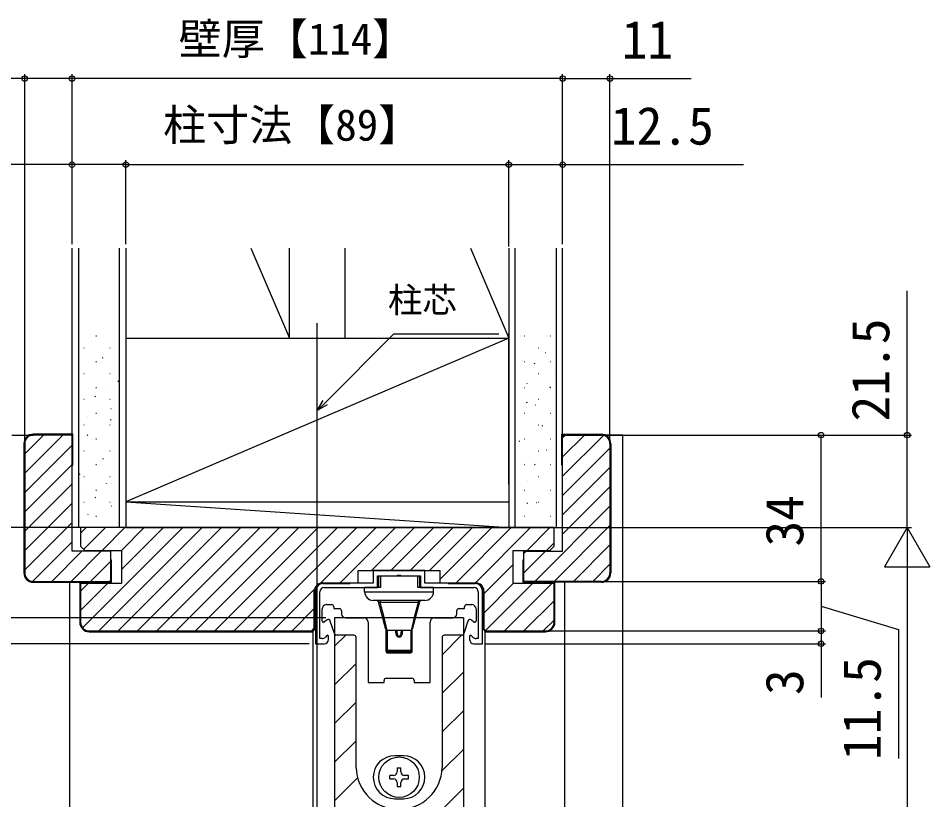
# Model space of a CAD drawing. Units: millimetres, scale not verified. Extents: x -525 to 525, y -783 to 779.
# Drawn here: x -416.4 to -204.6, y 428.6 to 610.2 of the extents above; entities that cross this region are included whole.
import ezdxf
from ezdxf.enums import TextEntityAlignment as Align

# ---------------------------------------------------------------- set-up
doc = ezdxf.new("R2010")
doc.units = ezdxf.units.MM
doc.header["$LTSCALE"] = 4
for name, color, linetype in [('0-3_YKK_11', 7, 'Continuous'), ('0-5_YKK_12', 2, 'Continuous'), ('0-6_YKK_13', 4, 'Continuous'), ('0-8_YKK_D', 6, 'Continuous'), ('0-A_YSS_K', 3, 'Continuous'), ('0-B_YSS_KE', 3, 'Continuous')]:
    doc.layers.add(name, color=color, linetype=linetype)
doc.styles.add('ＭＳ ゴシック', font='')
doc.styles.get('ＭＳ ゴシック').set_extended_font_data('MS Gothic')

msp = doc.modelspace()

# ---------------------------------------------------------------- linework, layer by layer
at = {"layer": '0-3_YKK_11'}
for points in [[(-310.5, 478.912), (-321.9, 478.912), (-321.9, 481.812), (-333.9, 481.812), (-333.9, 478.912), (-345.3, 478.912)], [(-345.3, 477.912), (-332.9, 477.912), (-332.9, 480.612), (-328.358, 480.612), (-328.175, 480.732), (-327.625, 480.732), (-327.442, 480.612), (-322.9, 480.612), (-322.9, 477.912), (-310.5, 477.912)], [(-347.3, 476.912), (-347.3, 464.812), (-345.3, 464.812)], [(-345.797, 466.012), (-346.3, 466.012), (-346.3, 476.912)], [(-310.5, 464.812), (-308.5, 464.812), (-308.5, 476.912)], [(-309.5, 476.912), (-309.5, 466.012), (-310.003, 466.012)], [(-344.3, 465.812), (-344.3, 466.682), (-344.592, 466.803), (-345.09, 466.304)], [(-310.71, 466.304), (-311.208, 466.803), (-311.5, 466.682), (-311.5, 465.812)]]:
    msp.add_lwpolyline(points, dxfattribs=at)
for centre, radius, start, end in [((-345.3, 476.912), 2, 90, 180), ((-310.5, 476.912), 2, 360, 90), ((-345.3, 476.912), 1, 90, 180), ((-310.5, 476.912), 1, 0, 90), ((-345.797, 467.012), 1, 270, 315), ((-310.003, 467.012), 1, 225, 270), ((-345.3, 465.812), 1, 270, 360), ((-310.5, 465.812), 1, 180, 270)]:
    msp.add_arc(centre, radius, start, end, dxfattribs=at)
at = {"layer": '0-5_YKK_12'}
for p, q in [((-346.9, 141.812), (-346.9, 539.312)), ((-417.9, 513.312), (-412.9, 513.312)), ((-275.9, 513.312), (-280.9, 513.312)), ((-275.9, 326.812), (-275.9, 513.312)), ((-404.4, 326.812), (-404.4, 479.312)), ((-289.4, 326.812), (-289.4, 479.312)), ((-342.9, 470.812), (-342.9, 326.812)), ((-312.9, 470.812), (-312.9, 326.812)), ((-347.9, 326.812), (-347.9, 468.012)), ((-342.884, 464.227), (-340.299, 466.812)), ((-317.884, 462.286), (-313.359, 466.812)), ((-307.9, 326.812), (-307.9, 468.012)), ((-342.884, 455.246), (-337.884, 460.246)), ((-317.884, 453.306), (-312.884, 458.306)), ((-342.884, 446.266), (-337.884, 451.266)), ((-317.884, 444.325), (-312.884, 449.325)), ((-342.884, 437.286), (-337.884, 442.286)), ((-317.932, 435.298), (-312.884, 440.345)), ((-342.884, 428.306), (-337.53, 433.66)), ((-342.884, 401.365), (-312.884, 431.365))]:
    msp.add_line(p, q, dxfattribs=at)
at = {"layer": '0-6_YKK_13'}
for p, q in [((-332.7, 480.612), (-332.7, 477.912)), ((-332.7, 480.612), (-323.1, 480.612)), ((-332.243, 480.612), (-332.243, 477.912)), ((-323.557, 477.912), (-323.557, 480.612)), ((-323.1, 477.912), (-323.1, 480.612)), ((-335.9, 476.912), (-335.9, 477.912)), ((-332.243, 477.912), (-335.9, 477.912)), ((-335.9, 476.912), (-319.9, 476.912)), ((-319.9, 477.912), (-323.557, 477.912)), ((-319.9, 476.912), (-319.9, 477.912)), ((-321.9, 474.912), (-333.9, 474.912)), ((-330.96, 468.134), (-332.676, 474.541)), ((-332.331, 474.412), (-332.676, 474.541)), ((-332.331, 474.912), (-332.331, 474.412)), ((-323.124, 474.541), (-324.84, 468.134)), ((-323.469, 474.912), (-323.469, 474.412)), ((-323.124, 474.541), (-323.469, 474.412)), ((-345.8, 470.112), (-345.8, 472.912)), ((-344.8, 473.912), (-343.6, 473.912)), ((-343.1, 473.412), (-343.1, 473.012)), ((-343.1, 473.012), (-341.8, 473.012)), ((-341.3, 472.512), (-341.3, 471.812)), ((-331.393, 470.912), (-332.331, 474.412)), ((-323.469, 474.412), (-332.331, 474.412)), ((-323.469, 474.412), (-324.407, 470.912)), ((-314.5, 471.812), (-314.5, 472.512)), ((-314, 473.012), (-312.7, 473.012)), ((-312.7, 473.012), (-312.7, 473.412)), ((-312.2, 473.912), (-311, 473.912)), ((-310, 472.912), (-310, 470.112)), ((-344.698, 470.328), (-344.837, 470.209)), ((-344.66, 470.357), (-344.698, 470.328)), ((-312.9, 470.812), (-342.9, 470.812)), ((-340.3, 470.812), (-336.1, 470.812)), ((-331.683, 470.834), (-331.393, 470.912)), ((-330.67, 467.912), (-331.393, 470.912)), ((-331.393, 470.912), (-324.407, 470.912)), ((-324.407, 470.912), (-325.13, 467.912)), ((-324.117, 470.834), (-324.407, 470.912)), ((-319.7, 470.812), (-315.5, 470.812)), ((-311.102, 470.328), (-311.14, 470.357)), ((-310.963, 470.209), (-311.102, 470.328)), ((-345.411, 469.812), (-345.5, 469.812)), ((-344.837, 470.209), (-345.216, 469.884)), ((-342.935, 467.217), (-343.898, 470.106)), ((-311.902, 470.106), (-312.865, 467.217)), ((-310.584, 469.884), (-310.963, 470.209)), ((-310.3, 469.812), (-310.389, 469.812)), ((-342.868, 467.017), (-342.935, 467.217)), ((-338.4, 466.812), (-342.584, 466.812)), ((-330.9, 463.023), (-330.9, 468.021)), ((-325.13, 467.912), (-330.67, 467.912)), ((-330.6, 462.723), (-330.6, 467.912)), ((-328.7, 467.912), (-328.7, 467.496)), ((-328.4, 467.912), (-328.4, 467.533)), ((-327.4, 467.912), (-327.4, 467.533)), ((-327.1, 467.496), (-327.1, 467.912)), ((-325.2, 467.912), (-325.2, 462.723)), ((-324.9, 468.021), (-324.9, 463.023)), ((-317.9, 466.312), (-317.9, 454.212)), ((-313.216, 466.812), (-317.4, 466.812)), ((-312.865, 467.217), (-312.932, 467.017)), ((-330.6, 463.32), (-325.2, 463.32)), ((-330.6, 462.986), (-325.2, 462.986)), ((-330.6, 462.73), (-325.2, 462.73)), ((-330.6, 462.723), (-325.2, 462.723)), ((-331.4, 455.812), (-331.4, 456.312)), ((-330.9, 456.812), (-324.9, 456.812)), ((-324.4, 456.312), (-324.4, 455.812)), ((-317.9, 454.212), (-317.9, 436.012)), ((-326.9, 438.812), (-328.9, 438.812)), ((-330.05, 433.392), (-330.05, 434.232)), ((-329.16, 434.232), (-330.05, 434.232)), ((-328.32, 435.962), (-327.48, 435.962)), ((-328.32, 435.962), (-328.32, 435.072)), ((-327.48, 435.072), (-327.48, 435.962)), ((-325.75, 434.232), (-326.64, 434.232)), ((-325.75, 433.392), (-325.75, 434.232)), ((-330.05, 433.392), (-329.16, 433.392)), ((-328.32, 432.552), (-328.32, 431.662)), ((-327.48, 431.662), (-327.48, 432.552)), ((-326.64, 433.392), (-325.75, 433.392)), ((-326.64, 433.392), (-325.75, 433.392)), ((-328.32, 431.662), (-327.48, 431.662)), ((-328.9, 428.812), (-326.9, 428.812))]:
    msp.add_line(p, q, dxfattribs=at)
for points in [[(-335.1, 469.812), (-335.1, 455.812), (-331.4, 455.812)], [(-324.4, 455.812), (-320.7, 455.812), (-320.7, 469.812)], [(-337.9, 436.019), (-337.9, 454.212), (-337.9, 466.312)], [(-328.7, 467.496), (-328.669, 467.496), (-328.639, 467.497), (-328.608, 467.498), (-328.578, 467.499), (-328.547, 467.501), (-328.516, 467.504), (-328.486, 467.507), (-328.456, 467.512), (-328.426, 467.518), (-328.4, 467.533)], [(-328.7, 467.496), (-328.691, 467.327), (-328.663, 467.16), (-328.617, 466.998), (-328.551, 466.843), (-328.463, 466.699), (-328.353, 466.571), (-328.22, 466.467), (-328.067, 466.398), (-327.9, 466.373), (-327.733, 466.398), (-327.58, 466.467), (-327.447, 466.571), (-327.337, 466.699), (-327.249, 466.843), (-327.183, 466.998), (-327.137, 467.16), (-327.109, 467.327), (-327.1, 467.496)], [(-328.4, 467.533), (-328.396, 467.417), (-328.385, 467.302), (-328.365, 467.189), (-328.337, 467.077), (-328.299, 466.967), (-328.25, 466.863), (-328.188, 466.765), (-328.109, 466.681), (-328.012, 466.619), (-327.9, 466.594), (-327.788, 466.619), (-327.691, 466.681), (-327.612, 466.765), (-327.55, 466.863), (-327.501, 466.967), (-327.463, 467.077), (-327.435, 467.189), (-327.415, 467.302), (-327.404, 467.417), (-327.4, 467.533)], [(-327.1, 467.496), (-327.131, 467.496), (-327.161, 467.497), (-327.192, 467.498), (-327.222, 467.499), (-327.253, 467.501), (-327.284, 467.504), (-327.314, 467.507), (-327.344, 467.512), (-327.374, 467.518), (-327.4, 467.533)], [(-330.6, 463.32), (-330.631, 463.32), (-330.661, 463.32), (-330.692, 463.319), (-330.722, 463.317), (-330.753, 463.315), (-330.784, 463.313), (-330.814, 463.309), (-330.844, 463.305), (-330.874, 463.299), (-330.9, 463.284), (-330.894, 463.226), (-330.877, 463.17), (-330.849, 463.118), (-330.812, 463.073), (-330.766, 463.036), (-330.714, 463.009), (-330.658, 462.992), (-330.6, 462.986)], [(-330.9, 463.023), (-330.893, 462.965), (-330.875, 462.91), (-330.847, 462.859), (-330.81, 462.815), (-330.765, 462.779), (-330.713, 462.752), (-330.658, 462.736), (-330.6, 462.73)], [(-324.9, 463.284), (-324.926, 463.299), (-324.956, 463.305), (-324.986, 463.309), (-325.016, 463.313), (-325.047, 463.315), (-325.078, 463.317), (-325.108, 463.319), (-325.139, 463.32), (-325.169, 463.32), (-325.2, 463.32)], [(-325.2, 462.986), (-325.142, 462.992), (-325.086, 463.009), (-325.034, 463.036), (-324.988, 463.073), (-324.951, 463.118), (-324.923, 463.17), (-324.906, 463.226), (-324.9, 463.284)], [(-324.9, 463.023), (-324.907, 462.965), (-324.925, 462.91), (-324.953, 462.859), (-324.99, 462.815), (-325.035, 462.779), (-325.087, 462.752), (-325.142, 462.736), (-325.2, 462.73)]]:
    msp.add_lwpolyline(points, dxfattribs=at)
msp.add_circle((-327.9, 433.812), 4.7, dxfattribs=at)
for centre, radius, start, end in [((-333.9, 476.912), 2, 180, 270), ((-321.9, 476.912), 2, 270, 0), ((-333.159, 474.412), 0.5, 15, 89.80906), ((-322.641, 474.412), 0.5, 90.67994, 165), ((-344.8, 472.912), 1, 93.6951, 180), ((-344.8, 472.912), 1, 90, 93.6951), ((-343.6, 473.412), 0.5, 0, 90), ((-341.8, 472.512), 0.5, 0, 90), ((-314, 472.512), 0.5, 90, 180), ((-312.2, 473.412), 0.5, 90, 180), ((-311, 472.912), 1, 86.3049, 90), ((-311, 472.912), 1, 0, 86.3049), ((-344.373, 469.948), 0.5, 18.43495, 125.07316), ((-340.3, 471.812), 1, 180, 270), ((-336.1, 469.812), 1, 0, 90), ((-319.7, 469.812), 1, 90, 180), ((-315.5, 471.812), 1, 270, 0), ((-311.427, 469.948), 0.5, 54.92684, 161.56505), ((-345.5, 470.112), 0.3, 180, 270), ((-345.411, 470.112), 0.3, 270, 310.60129), ((-330.67, 468.212), 0.3, 195, 270), ((-325.13, 468.212), 0.3, 270, 345), ((-310.389, 470.112), 0.3, 229.39871, 270), ((-310.3, 470.112), 0.3, 270, 0), ((-342.584, 467.112), 0.3, 198.43495, 270), ((-338.4, 466.312), 0.5, 0, 90), ((-317.4, 466.312), 0.5, 90, 180), ((-313.216, 467.112), 0.3, 270, 341.56505), ((-330.606, 463.028), 0.294, 180.00014, 180.79402), ((-330.605, 463.028), 0.295, 180.7939, 181.00886), ((-330.6, 463.023), 0.3, 180, 270), ((-325.2, 463.023), 0.3, 270, 0), ((-325.194, 463.028), 0.294, 359.20598, 359.99986), ((-325.195, 463.028), 0.295, 358.99114, 359.2061), ((-330.9, 456.312), 0.5, 90, 180), ((-324.9, 456.312), 0.5, 0, 90), ((-328.9, 433.812), 5, 90, 270), ((-326.9, 433.812), 5, 270, 90), ((-337.4, 436.019), 0.5, 180, 181.79037), ((-327.9, 436.316), 10.005, 181.79037, 358.25523), ((-329.16, 435.072), 0.84, 270, 0), ((-326.64, 435.072), 0.84, 180, 270), ((-329.16, 432.552), 0.84, 0, 90), ((-326.64, 432.552), 0.84, 90, 180)]:
    msp.add_arc(centre, radius, start, end, dxfattribs=at)
at = {"layer": '0-8_YKK_D'}
for p, q in [((-414.9, 512.312), (-414.9, 597.174)), ((-403.9, 557.727), (-403.9, 597.174)), ((-403.9, 557.727), (-403.9, 597.174)), ((-289.9, 596.174), (-403.9, 596.174)), ((-289.9, 557.727), (-289.9, 597.174)), ((-289.9, 557.727), (-289.9, 597.174)), ((-278.9, 512.312), (-278.9, 597.174)), ((-403.9, 557.727), (-403.9, 577.174)), ((-391.4, 557.727), (-391.4, 577.174)), ((-391.4, 557.727), (-391.4, 577.174)), ((-391.4, 576.174), (-302.4, 576.174)), ((-302.4, 557.174), (-302.4, 577.174)), ((-302.4, 558.174), (-302.4, 577.174)), ((-289.9, 557.727), (-289.9, 577.174)), ((-279.9, 513.312), (-208.835, 513.312)), ((-279.9, 513.312), (-228.835, 513.312)), ((-229.835, 479.312), (-229.835, 513.312)), ((-402.9, 491.812), (-504.094, 491.812)), ((-290.9, 491.812), (-208.835, 491.812)), ((-290.9, 491.812), (-208.835, 491.812)), ((-209.835, 491.812), (-215.085, 482.718)), ((-209.835, 491.812), (-204.585, 482.718)), ((-209.835, 491.812), (-209.835, 473.625)), ((-215.085, 482.718), (-204.585, 482.718)), ((-209.835, 481.312), (-209.835, 169.312)), ((-279.9, 479.312), (-228.835, 479.312)), ((-279.9, 479.312), (-228.835, 479.312)), ((-229.835, 479.312), (-229.835, 467.812)), ((-344.899, 470.812), (-504.112, 470.812)), ((-344.899, 470.812), (-504.094, 470.812)), ((-344.899, 470.812), (-484.112, 470.812)), ((-292.9, 467.812), (-228.835, 467.812)), ((-292.9, 467.812), (-228.835, 467.812)), ((-348.799, 464.812), (-484.112, 464.812)), ((-308, 464.812), (-228.835, 464.812))]:
    msp.add_line(p, q, dxfattribs=at)
for points in [[(-403.9, 596.174), (-414.9, 596.174), (-433.791, 596.174)], [(-289.9, 596.174), (-278.9, 596.174), (-260.009, 596.174)], [(-391.4, 576.174), (-403.9, 576.174), (-446.686, 576.174)], [(-302.4, 576.174), (-289.9, 576.174), (-247.855, 576.174)], [(-209.835, 491.812), (-209.835, 513.312), (-209.835, 546.816)], [(-346.9, 519.047), (-345.097, 520.85), (-329.135, 536.812), (-304.743, 536.812)], [(-344.614, 520.367), (-346.9, 519.047), (-345.58, 521.333)], [(-229.835, 473.562), (-211.835, 468.12), (-211.835, 438.12)], [(-229.835, 467.812), (-229.835, 464.812), (-229.835, 452.307)]]:
    msp.add_lwpolyline(points, dxfattribs=at)
for centre in [(-414.9, 596.174), (-403.9, 596.174), (-403.9, 596.174), (-289.9, 596.174), (-289.9, 596.174), (-278.9, 596.174), (-403.9, 576.174), (-391.4, 576.174), (-391.4, 576.174), (-302.4, 576.174), (-302.4, 576.174), (-289.9, 576.174), (-229.835, 513.312), (-209.835, 513.312), (-229.835, 479.312), (-229.835, 479.312), (-229.835, 467.812), (-229.835, 467.812), (-229.835, 464.812)]:
    msp.add_circle(centre, 0.637, dxfattribs=at)
at = {"layer": '0-A_YSS_K'}
for p, q in [((-403.9, 491.812), (-403.9, 556.727)), ((-402.4, 556.727), (-402.4, 491.812)), ((-392.9, 491.812), (-392.9, 556.727)), ((-391.4, 556.727), (-391.4, 501.812)), ((-362.33, 556.727), (-353.4, 535.812)), ((-353.4, 535.812), (-353.4, 556.727)), ((-340.4, 535.812), (-340.4, 556.727)), ((-311.33, 556.727), (-302.4, 535.812)), ((-300.9, 491.812), (-300.9, 556.727)), ((-291.4, 556.727), (-291.4, 491.812)), ((-289.9, 491.812), (-289.9, 556.727)), ((-398.34, 536.365), (-398.24, 536.365)), ((-302.4, 501.812), (-302.4, 536.812)), ((-298.82, 536.365), (-298.72, 536.365)), ((-292.74, 536.365), (-292.64, 536.365)), ((-399.296, 534.989), (-399.277, 534.996)), ((-300.619, 535.825), (-300.6, 535.832)), ((-401.19, 533.615), (-401.09, 533.615)), ((-395.11, 533.615), (-395.01, 533.615)), ((-295.59, 533.615), (-295.49, 533.615)), ((-293.841, 532.544), (-293.822, 532.55)), ((-398.34, 530.385), (-398.24, 530.385)), ((-397.344, 529.999), (-397.325, 530.005)), ((-396.831, 531.249), (-396.664, 531.36)), ((-299.327, 530.601), (-299.308, 530.607)), ((-298.82, 530.385), (-298.72, 530.385)), ((-296.497, 529.893), (-296.331, 530.003)), ((-292.74, 530.385), (-292.64, 530.385)), ((-401.19, 527.635), (-401.09, 527.635)), ((-395.11, 527.635), (-395.01, 527.635)), ((-295.59, 527.635), (-295.49, 527.635)), ((-291.889, 527.553), (-291.87, 527.56)), ((-393.221, 525.803), (-393.054, 525.913)), ((-298.129, 525.343), (-298.11, 525.35)), ((-398.34, 524.405), (-398.24, 524.405)), ((-396.052, 524.774), (-396.033, 524.781)), ((-298.82, 524.405), (-298.72, 524.405)), ((-292.888, 524.446), (-292.721, 524.557)), ((-292.74, 524.405), (-292.64, 524.405)), ((-401.632, 522.798), (-401.613, 522.805)), ((-401.19, 521.655), (-401.09, 521.655)), ((-398.6, 522.243), (-398.433, 522.353)), ((-395.11, 521.655), (-395.01, 521.655)), ((-295.59, 521.655), (-295.49, 521.655)), ((-394.854, 519.517), (-394.835, 519.523)), ((-298.266, 520.886), (-298.099, 520.997)), ((-296.177, 520.352), (-296.158, 520.359)), ((-400.34, 517.574), (-400.321, 517.58)), ((-398.34, 518.425), (-398.24, 518.425)), ((-394.99, 516.797), (-394.823, 516.907)), ((-298.82, 518.425), (-298.72, 518.425)), ((-292.74, 518.425), (-292.64, 518.425)), ((-401.19, 515.675), (-401.09, 515.675)), ((-395.11, 515.675), (-395.01, 515.675)), ((-295.59, 515.675), (-295.49, 515.675)), ((-294.885, 515.128), (-294.866, 515.135)), ((-294.656, 515.44), (-294.49, 515.55)), ((-414.9, 508.954), (-410.543, 513.312)), ((-414.9, 504.464), (-406.053, 513.312)), ((-400.368, 513.237), (-400.202, 513.347)), ((-392.902, 514.526), (-392.9, 514.527)), ((-300.466, 513.152), (-300.447, 513.159)), ((-289.9, 512.721), (-289.309, 513.312)), ((-289.9, 508.231), (-284.819, 513.312)), ((-289.9, 503.741), (-280.394, 513.247)), ((-414.9, 499.974), (-403.9, 510.974)), ((-399.142, 512.316), (-399.123, 512.323)), ((-398.34, 512.445), (-398.24, 512.445)), ((-300.035, 511.88), (-299.868, 511.99)), ((-298.82, 512.445), (-298.72, 512.445)), ((-292.74, 512.445), (-292.64, 512.445)), ((-401.19, 509.695), (-401.09, 509.695)), ((-395.11, 509.695), (-395.01, 509.695)), ((-295.59, 509.695), (-295.49, 509.695)), ((-293.687, 509.87), (-293.669, 509.877)), ((-289.9, 499.25), (-278.9, 510.25)), ((-414.9, 495.484), (-403.9, 506.484)), ((-398.34, 506.465), (-398.24, 506.465)), ((-397.19, 507.325), (-397.172, 507.332)), ((-396.759, 507.79), (-396.592, 507.901)), ((-299.174, 507.927), (-299.155, 507.934)), ((-298.82, 506.465), (-298.72, 506.465)), ((-296.425, 506.434), (-296.259, 506.544)), ((-292.74, 506.465), (-292.64, 506.465)), ((-402.137, 504.23), (-401.971, 504.341)), ((-291.735, 504.88), (-291.717, 504.886)), ((-289.9, 494.76), (-278.9, 505.76)), ((-401.19, 503.715), (-401.09, 503.715)), ((-395.898, 502.101), (-395.879, 502.108)), ((-395.11, 503.715), (-395.01, 503.715)), ((-297.976, 502.67), (-297.957, 502.676)), ((-295.59, 503.715), (-295.49, 503.715)), ((-414.9, 490.994), (-403.9, 501.994)), ((-401.479, 500.125), (-401.46, 500.132)), ((-398.34, 500.485), (-398.24, 500.485)), ((-298.82, 500.485), (-298.72, 500.485)), ((-292.74, 500.485), (-292.64, 500.485)), ((-289.9, 490.27), (-278.9, 501.27)), ((-398.528, 498.784), (-398.361, 498.894)), ((-391.4, 497.812), (-302.4, 497.812)), ((-391.4, 497.812), (-302.4, 491.812)), ((-414.9, 486.504), (-403.9, 497.504)), ((-401.19, 497.735), (-401.09, 497.735)), ((-395.11, 497.735), (-395.01, 497.735)), ((-394.701, 496.843), (-394.682, 496.85)), ((-298.194, 497.427), (-298.027, 497.538)), ((-296.369, 479.312), (-278.9, 496.78)), ((-296.024, 497.679), (-296.005, 497.686)), ((-295.59, 497.735), (-295.49, 497.735)), ((-400.187, 494.9), (-400.168, 494.907)), ((-398.34, 494.505), (-398.24, 494.505)), ((-298.82, 494.505), (-298.72, 494.505)), ((-292.74, 494.505), (-292.64, 494.505)), ((-414.9, 482.014), (-403.9, 493.014)), ((-401.9, 490.523), (-400.612, 491.812)), ((-401.439, 468.534), (-378.161, 491.812)), ((-401.161, 486.772), (-396.122, 491.812)), ((-397.671, 467.812), (-373.671, 491.812)), ((-396.932, 486.512), (-391.632, 491.812)), ((-393.181, 467.812), (-369.181, 491.812)), ((-392.441, 486.512), (-387.141, 491.812)), ((-392.4, 482.063), (-382.651, 491.812)), ((-391.4, 491.812), (-302.4, 491.812)), ((-388.691, 467.812), (-364.691, 491.812)), ((-384.201, 467.812), (-360.201, 491.812)), ((-379.711, 467.812), (-355.711, 491.812)), ((-375.22, 467.812), (-351.22, 491.812)), ((-370.73, 467.812), (-346.73, 491.812)), ((-366.24, 467.812), (-342.24, 491.812)), ((-361.75, 467.812), (-337.75, 491.812)), ((-346.132, 478.94), (-333.26, 491.812)), ((-341.57, 479.012), (-328.77, 491.812)), ((-334.28, 481.812), (-324.28, 491.812)), ((-329.79, 481.812), (-319.79, 491.812)), ((-325.299, 481.812), (-315.299, 491.812)), ((-320.809, 481.812), (-310.809, 491.812)), ((-318.4, 479.731), (-306.319, 491.812)), ((-314.629, 479.012), (-301.829, 491.812)), ((-310.14, 479.011), (-297.339, 491.812)), ((-298.149, 486.512), (-292.849, 491.812)), ((-294.732, 492.455), (-294.713, 492.461)), ((-291.878, 479.312), (-278.9, 492.29)), ((-413.102, 479.322), (-403.9, 488.523)), ((-293.659, 486.512), (-291.9, 488.27)), ((-287.388, 479.312), (-278.9, 487.8)), ((-408.622, 479.312), (-401.622, 486.312)), ((-404.132, 479.312), (-397.132, 486.312)), ((-298.9, 485.76), (-298.349, 486.312)), ((-298.9, 481.27), (-293.859, 486.312)), ((-399.641, 479.312), (-394.9, 484.053)), ((-308.2, 476.46), (-301.4, 483.26)), ((-282.898, 479.312), (-278.9, 483.31)), ((-401.9, 477.053), (-400.141, 478.812)), ((-401.9, 472.563), (-395.651, 478.812)), ((-395.151, 479.312), (-394.9, 479.563)), ((-308.2, 471.97), (-301.359, 478.812)), ((-307.784, 467.896), (-296.869, 478.812)), ((-303.378, 467.812), (-292.378, 478.812)), ((-357.26, 467.812), (-347.528, 477.544)), ((-298.888, 467.812), (-291.9, 474.8)), ((-352.77, 467.812), (-347.6, 472.981)), ((-294.398, 467.812), (-291.9, 470.31)), ((-348.28, 467.812), (-347.6, 468.491))]:
    msp.add_line(p, q, dxfattribs=at)
for points in [[(-391.4, 556.727), (-391.4, 491.812), (-403.9, 491.812)], [(-302.4, 556.727), (-302.4, 491.812), (-289.9, 491.812)], [(-391.4, 535.812), (-302.4, 535.812), (-391.4, 497.812)]]:
    msp.add_lwpolyline(points, dxfattribs=at)
at = {"layer": '0-B_YSS_KE'}
for p, q in [((-415.1, 511.312), (-415.1, 481.312)), ((-414.9, 511.312), (-414.9, 481.312)), ((-278.9, 511.312), (-278.9, 481.312)), ((-278.7, 511.312), (-278.7, 481.312)), ((-403.9, 506.312), (-403.7, 506.312)), ((-289.9, 506.312), (-290.1, 506.312)), ((-394.9, 484.312), (-394.7, 484.312)), ((-298.9, 484.312), (-299.1, 484.312))]:
    msp.add_line(p, q, dxfattribs=at)
for points in [[(-403.7, 506.312), (-403.7, 513.512), (-412.9, 513.512)], [(-412.9, 479.312), (-394.9, 479.312), (-394.9, 486.312), (-403.9, 486.312), (-403.9, 513.312), (-412.9, 513.312)], [(-280.9, 479.312), (-298.9, 479.312), (-298.9, 486.312), (-289.9, 486.312), (-289.9, 513.312), (-280.9, 513.312)], [(-290.1, 506.312), (-290.1, 513.512), (-280.9, 513.512)], [(-291.9, 469.812), (-291.9, 478.812), (-298.9, 478.812), (-301.4, 478.812), (-301.4, 486.512), (-292.9, 486.512), (-291.9, 487.512), (-291.9, 491.812), (-401.9, 491.812), (-401.9, 487.512), (-400.9, 486.512), (-392.4, 486.512), (-392.4, 478.812), (-394.9, 478.812), (-401.9, 478.812), (-401.9, 469.812)], [(-412.9, 479.112), (-394.7, 479.112), (-394.7, 484.312)], [(-280.9, 479.112), (-299.1, 479.112), (-299.1, 484.312)], [(-345.6, 479.012), (-337.4, 479.012), (-337.4, 481.812), (-318.4, 481.812), (-318.4, 479.012), (-310.2, 479.012)], [(-395.1, 478.812), (-395.1, 479.012), (-402.1, 479.012), (-402.1, 469.812)], [(-345.6, 478.812), (-339.3, 478.812), (-339.3, 479.012)], [(-316.5, 479.012), (-316.5, 478.812), (-310.2, 478.812)], [(-291.7, 469.812), (-291.7, 479.012), (-298.7, 479.012), (-298.7, 478.812)], [(-399.9, 467.612), (-348.017, 467.612), (-347.4, 468.229), (-347.4, 477.012)], [(-399.9, 467.812), (-348.1, 467.812), (-347.6, 468.312), (-347.6, 477.012)], [(-308.4, 477.012), (-308.4, 468.229), (-307.783, 467.612), (-293.9, 467.612)], [(-308.2, 477.012), (-308.2, 468.312), (-307.7, 467.812), (-293.9, 467.812)]]:
    msp.add_lwpolyline(points, dxfattribs=at)
for centre, radius, start, end in [((-412.9, 511.312), 2.2, 90, 180), ((-412.9, 511.312), 2, 90, 180), ((-280.9, 511.312), 2.2, 0, 90), ((-280.9, 511.312), 2, 0, 90), ((-412.9, 481.312), 2.2, 180, 270), ((-412.9, 481.312), 2, 180, 270), ((-280.9, 481.312), 2, 270, 0), ((-280.9, 481.312), 2.2, 270, 0), ((-345.6, 477.012), 2, 90, 180), ((-345.6, 477.012), 1.8, 90, 180), ((-310.2, 477.012), 2, 0, 90), ((-310.2, 477.012), 1.8, 0, 90), ((-399.9, 469.812), 2.2, 180, 270), ((-399.9, 469.812), 2, 180, 270), ((-293.9, 469.812), 2.2, 270, 0), ((-293.9, 469.812), 2, 270, 0)]:
    msp.add_arc(centre, radius, start, end, dxfattribs=at)

# ---------------------------------------------------------------- texts
at = {"layer": '0-8_YKK_D', "style": 'ＭＳ ゴシック'}
for s, height, p in [('壁厚【114】', 7.331, (-379.116, 599.538)), ('11', 8.798, (-276.191, 598.174)), ('柱寸法【89】', 7.331, (-382.724, 579.538)), ('12.5', 8.798, (-278.696, 578.174)), ('柱芯', 5.865, (-330.483, 540.02))]:
    msp.add_text(s, height=height, dxfattribs=at).set_placement(p, align=Align.BOTTOM_LEFT)
for s, p in [('21.5', (-211.335, 516.475)), ('34', (-231.335, 487.414)), ('11.5', (-213.335, 437.779)), ('3', (-231.335, 452.921))]:
    msp.add_text(s, height=8.798, rotation=90, dxfattribs=at).set_placement(p, align=Align.BOTTOM_LEFT)

doc.saveas('drawing.dxf')
